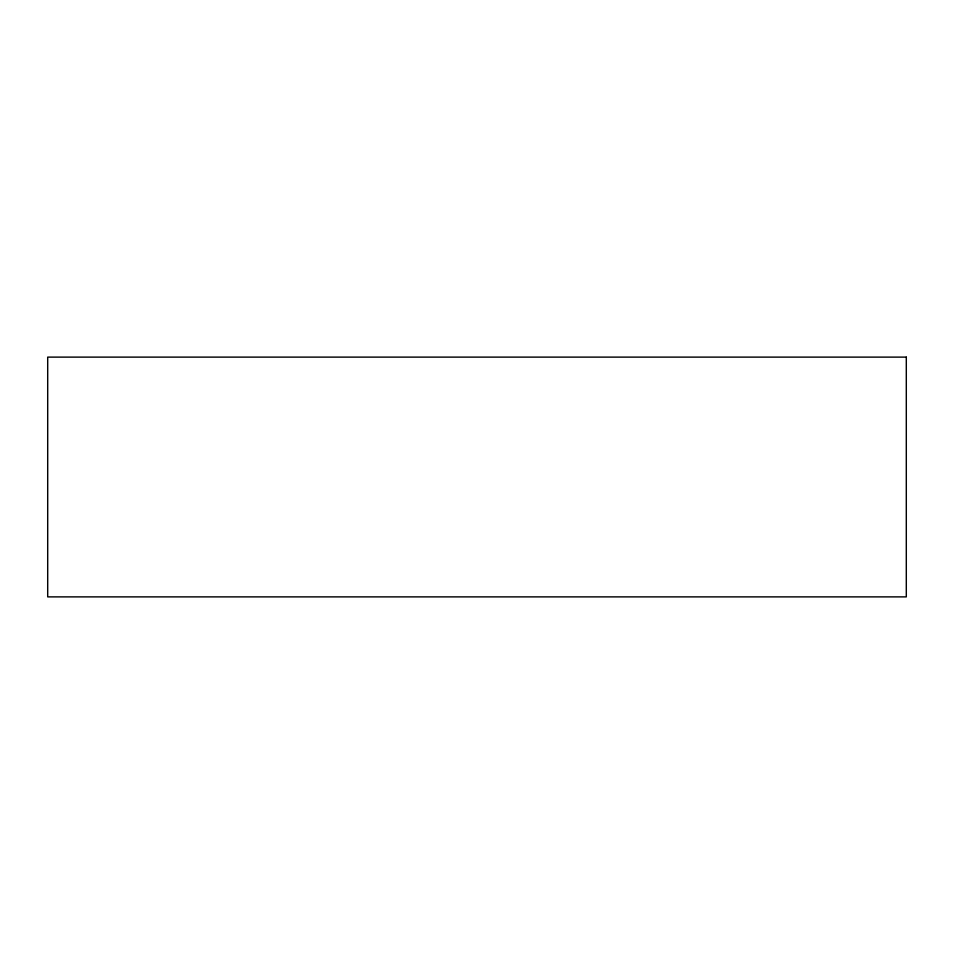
<?xml version="1.0" encoding="UTF-8"?>
<svg xmlns="http://www.w3.org/2000/svg" width="954" height="954" viewBox="0 0 954 954"><rect width="100%" height="100%" fill="white"/><g stroke="black" fill="none" stroke-linecap="round" stroke-linejoin="round"><path stroke-width="1.43" d="M906.3 357.118L47.7 357.118L47.7 596.882L906.3 596.882L906.3 357.118"/></g></svg>
